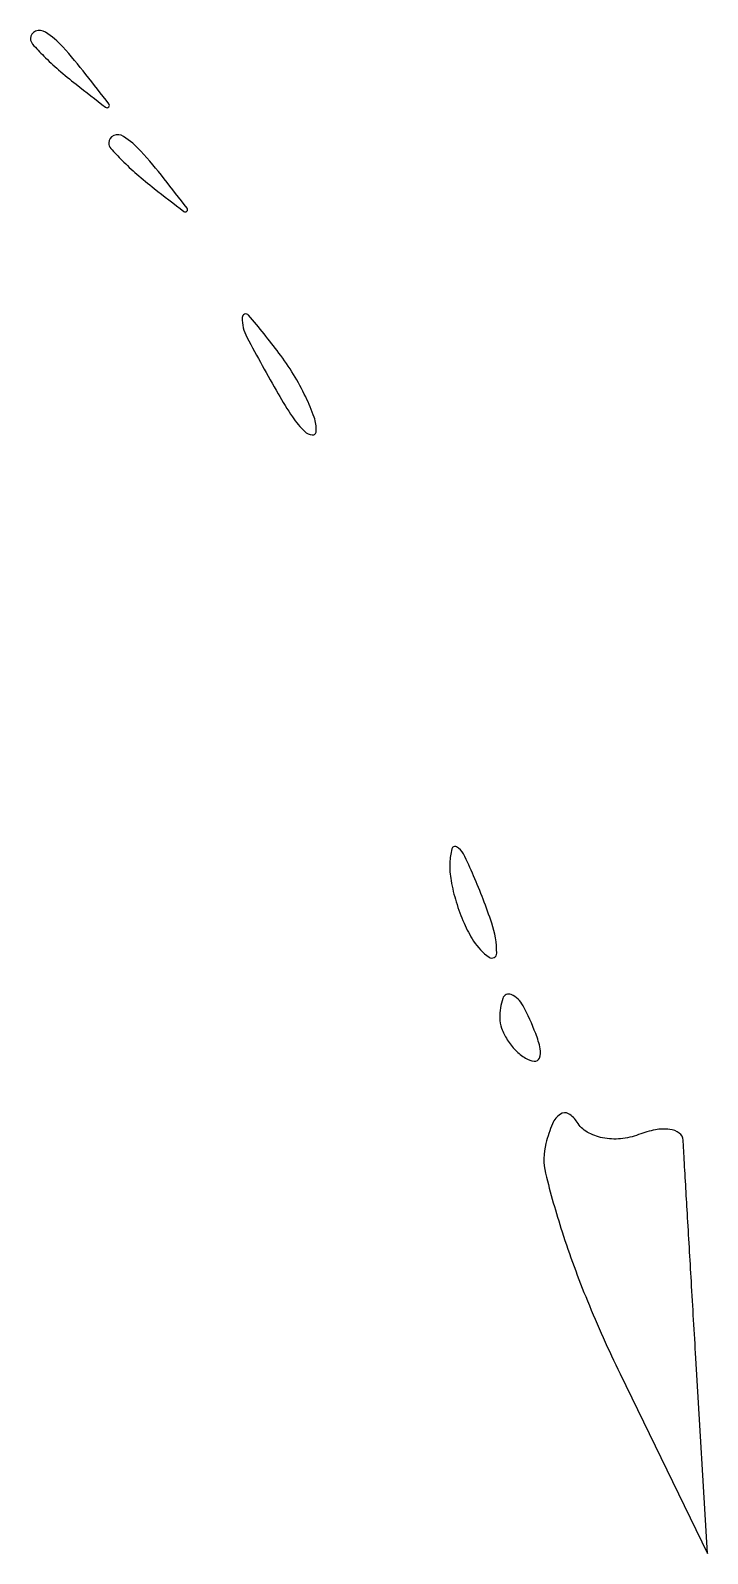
# Model space of a CAD drawing. Header units: millimetres. Extents: x 2712 to 3553, y 1367 to 1961.
# Drawn here: x 3048.63 to 3052.33, y 1888.2 to 1896.53 of the extents above; entities that cross this region are included whole.
import ezdxf

# ---------------------------------------------------------------- set-up
doc = ezdxf.new("R2010")
doc.units = ezdxf.units.MM

msp = doc.modelspace()

# ---------------------------------------------------------------- linework, layer by layer
for points in [[(3048.8767, 1896.2328, 0.001576), (3049.0376, 1896.1074, 0.377591), (3049.0548, 1896.1085, 0.377591), (3049.0559, 1896.1257, 0.001576), (3048.9305, 1896.2867, 0.017685), (3048.8035, 1896.4373, 0.065617), (3048.709, 1896.5175, 0.241985), (3048.6548, 1896.5228, 0.307699), (3048.6273, 1896.4822, 0.184603), (3048.6388, 1896.452, 0.013803), (3048.7005, 1896.3868, 0.017649), (3048.7811, 1896.3117, 0.012436)], [(3049.3042, 1895.6628, 0.001576), (3049.4652, 1895.5374, 0.377591), (3049.4823, 1895.5385, 0.377591), (3049.4834, 1895.5556, 0.001576), (3049.358, 1895.7166, 0.017685), (3049.231, 1895.8672, 0.065617), (3049.1366, 1895.9474, 0.241985), (3049.0824, 1895.9527, 0.307699), (3049.0548, 1895.9122, 0.184603), (3049.0664, 1895.8819, 0.013803), (3049.1281, 1895.8167, 0.017649), (3049.2087, 1895.7416, 0.012436)], [(3049.9811, 1894.5409, 0.017912), (3050.0599, 1894.4138, 0.05067), (3050.1265, 1894.3336, 0.180199), (3050.1675, 1894.3152, 0.423245), (3050.1899, 1894.3355, 0.093447), (3050.1781, 1894.4119, 0.026583), (3050.132, 1894.5233, 0.025781), (3050.0654, 1894.646, 0.024731), (3049.9857, 1894.763, 0.014046), (3049.8201, 1894.9696, 0.690562), (3049.7846, 1894.957, 0.128656), (3049.8105, 1894.8493, 0.006975)], [(3051.05, 1891.5481, 0.095694), (3051.1345, 1891.46, 0.608383), (3051.1763, 1891.4816, 0.081911), (3051.1492, 1891.6459, 0.019739), (3051.05, 1891.9044, 0.014925), (3050.9941, 1892.0243, 0.152377), (3050.9565, 1892.0633, 0.491407), (3050.9305, 1892.0519, 0.051935), (3050.9197, 1891.9756, 0.053798), (3050.9266, 1891.8783, 0.029384), (3050.9547, 1891.7618, 0.028934), (3050.9977, 1891.6456, 0.040566)], [(3051.3334, 1890.9078, 0.1144), (3051.3815, 1890.8915, 0.32948), (3051.4099, 1890.9085, 0.155351), (3051.4144, 1890.9592, 0.036408), (3051.3894, 1891.0419, 0.029964), (3051.32, 1891.1946, 0.168622), (3051.2554, 1891.2549, 0.444011), (3051.2093, 1891.2343, 0.079093), (3051.1925, 1891.1289, 0.088797), (3051.2028, 1891.0712, 0.053277), (3051.2339, 1891.0087, 0.051183), (3051.2795, 1890.951, 0.061454)], [(3051.8508, 1889.1821), (3052.3287, 1888.199), (3052.265, 1889.2678, -0.000144), (3052.2402, 1889.6862, -0.000204), (3052.2184, 1890.0586, -0.000115), (3052.2002, 1890.3732, -0.002936), (3052.1957, 1890.4588, 0.231369), (3052.1744, 1890.4979, 0.123021), (3052.1218, 1890.5183, 0.078971), (3052.0437, 1890.5158, 0.044265), (3051.9521, 1890.4896, -0.068589), (3051.8538, 1890.4667, -0.073138), (3051.7551, 1890.472, -0.081331), (3051.6712, 1890.5037, -0.123894), (3051.6156, 1890.5577, 0.119263), (3051.5695, 1890.6032, 0.293365), (3051.5241, 1890.6019, 0.145595), (3051.4814, 1890.5494, 0.034434), (3051.4449, 1890.4412, 0.124146), (3051.4435, 1890.278, 0.018387), (3051.5337, 1889.9584, 0.019686), (3051.6722, 1889.5803, 0.015494)]]:
    msp.add_lwpolyline(points, format="xyb", close=True)

doc.saveas('drawing.dxf')
